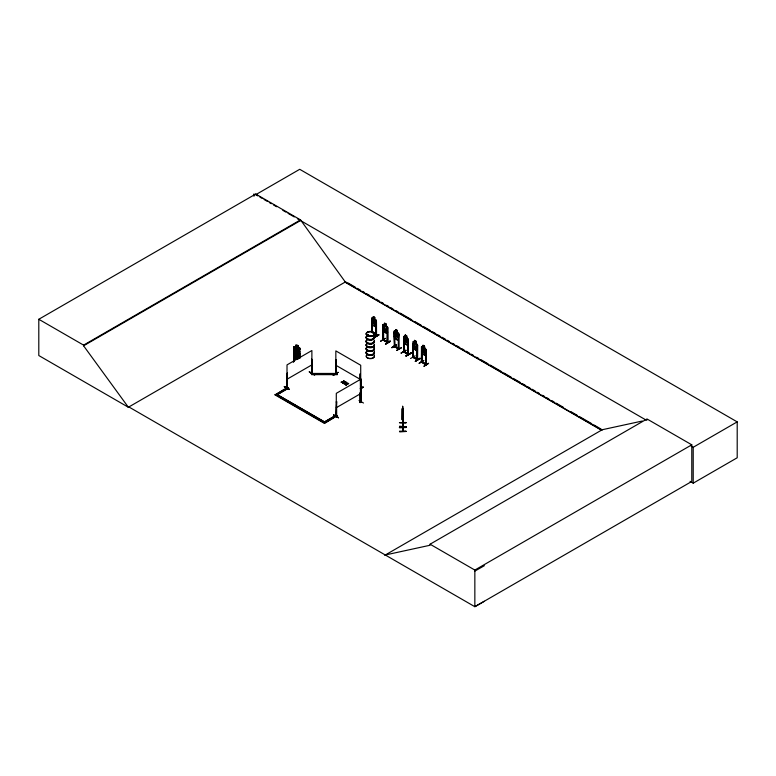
<?xml version="1.0" encoding="UTF-8"?>
<svg xmlns="http://www.w3.org/2000/svg" width="776" height="776" viewBox="0 0 776 776"><rect width="100%" height="100%" fill="white"/><g stroke="black" fill="none" stroke-linecap="round" stroke-linejoin="round"><path stroke-width="1.16" d="M361.034 402.501L361.034 387.088L361.034 402.501L359.744 402.501L359.744 392.84M402.569 419.661L402.589 418.681M402.589 414.83L402.666 417.585M402.608 415.887L402.676 417.265L402.695 414.074M402.569 415.616L402.695 414.209M402.676 411.891L402.56 412.046M402.676 408.351L402.686 411.096M402.657 422.095L402.56 416.266M402.676 412.754L402.695 410.058M402.599 414.636L402.608 413.85M402.88 428.022L402.666 431.456L402.657 406.304L402.608 410.553M402.948 426.616L402.938 425.694L402.686 426.111M367.834 335.048C368.008 336.105 367.009 334.96 368.571 335.057M368.154 335.416L368.6 335.183L368.037 334.941M368.6 335.62L368.251 334.97L368.707 335.174M372.499 332.855L372.849 332.409M372.916 332.477L372.402 332.759M284.288 386.749C299.41 395.12 274.588 380.686 288.982 389.397M402.938 426.577L402.909 422.833M402.628 431.116L402.657 430.661M423.667 349.636L425.102 348.87L424.132 350.345L425.141 353.022L423.822 350.539C423.143 352.886 421.475 351.053 423.502 349.966L422.542 347.396L423.706 349.462M383.131 329.402L383.587 331.371L387.098 333.515L387.622 327.288L387.68 342.72L387.234 341.964M387.108 333.535L387.67 332.031M397.205 332.264L397.302 330.43L395.721 329.577L395.013 334.883L395.779 336.735L397.205 337.56L397.972 336.59L397.972 333.292L397.205 332.264L398.835 333.709L398.311 339.907L394.761 337.793M408.234 343.875L407.71 345.388L408.234 343.943M412.88 346.649L413.336 348.686L416.993 350.723L417.469 349.229M416.993 350.723L417.498 349.384M425.481 355.592L426.102 354.186L425.52 355.67L421.931 353.604L421.504 351.538L421.979 353.575M345.572 382.005L343.652 382.015L343.652 380.599L343.108 383.431L343.584 381.967L345.572 381.705L343.584 381.967M346.135 385.177L346.678 382.355L346.135 385.177L346.668 383.46L348.589 383.46L346.61 384.013M342.73 383.218L343.652 380.599M346.678 382.355L345.756 384.964M343.652 382.015L344.03 380.822M391.88 347.677L396.342 344.884M419.137 363.42L423.812 360.5M333.36 375.274L338.035 372.344L333.37 375.06M385.119 338.491L380.715 341.256M410.562 358.512L415.189 355.806M382.985 340.043L387.68 342.72M387.37 327.996L387.205 342.507L387.37 331.585M413.472 343.099L413.356 357.571L412.997 356.659M412.929 341.886L413.414 341.537L412.832 357.3L417.527 359.948L417.643 345.475L417.061 345.33L417.061 359.734L417.061 359.21M417.701 359.831L417.313 359.065M375.914 335.416L376.535 335.533L374.032 334.446M374.197 334.728L376.535 336.056L376.476 321.691L375.894 321.545L376.36 336.173L376.311 320.73L374.837 319.227L374.837 317.462L373.256 316.608L372.538 321.904L373.305 323.757L374.73 324.581L375.497 323.611L375.497 320.313L374.837 319.227M394.693 346.222L394.169 345.921L394.848 346.135M394.16 346.474L398.786 349.113M404.141 351.683C402.414 350.219 410.058 355.418 407.933 353.681M403.627 351.906L408.283 354.603L408.234 339.16L406.711 337.686L407.419 338.743L407.419 342.041L406.653 343.011L405.227 342.197L404.461 337.036L405.227 336.891L405.227 335.009L406.76 335.892L406.711 337.686L406.653 335.95L405.227 335.125M421.95 361.965C418.856 360.306 427.867 364.4 426.092 364.885L426.102 349.442L424.52 347.968L425.229 349.025L425.229 352.323L424.462 353.293L423.036 352.469L422.27 347.318L423.036 347.173L423.036 345.291L424.569 346.174L424.52 347.968L424.462 346.232L423.036 345.407M421.416 362.208L421.64 347.764L421.95 362.489L421.416 362.208L426.043 364.856M421.901 362.46L422.066 352.799M293.745 350.587L294.405 350.083L299.206 350.965L299.934 351.722M294.405 350.083L299.206 350.965M295.782 348.608L297.868 348.948L295.782 348.608L295.763 352.003L293.726 352.217L294.385 351.712M295.782 350.383L297.829 350.616M293.726 355.369L294.366 357.241L299.206 358.134L299.934 356.465L299.158 358.066L294.385 357.202M297.868 350.723L298.828 351.547L298.789 356.504L297.761 357.736M297.829 352.391L299.885 353.39L299.817 358.114M297.266 359.366L294.337 358.871L293.794 356.96M299.158 352.634L294.395 351.809M311.564 373.848L311.729 359.162L311.545 373.838M336.697 416.208L336.551 401.716L336.163 416.275M360.539 401.716L361.053 401.415M336.765 415.771C335.368 416.062 337.531 414.966 336.25 416.44L336.299 393.335L361.17 378.979L361.17 402.113L360.539 402.24L361.053 401.939M294.473 346.63L293.794 347.076L293.755 361.296M299.177 347.57L294.444 346.571L293.764 347.115M294.317 348.249L293.755 348.143L294.317 348.249L294.317 361.403M295.889 346.95L295.85 345.068L297.897 345.456L297.809 347.308L298.838 348.094L298.838 351.392L297.809 352.614L295.889 352.246L294.861 350.636L294.861 347.338L295.85 346.833M293.764 351.848L294.405 353.73L299.245 354.613L299.934 353.022M297.877 347.27L297.897 345.456M294.405 353.73L293.861 347.105M299.866 348.288L299.226 347.483L299.934 348.279L299.885 358.134M299.323 349.2L299.953 349.181L299.323 349.2L299.323 357.571M293.376 362.353L294.444 360.51M296.859 349.278L298.605 347.988L297.295 349.772L298.682 352.061L296.888 350.063C296.18 352.731 293.59 351.256 296.451 349.598L295.161 347.328L296.898 349.472M298.828 354.836L297.8 356.068L295.879 355.709L294.851 354.108L294.851 350.81L295.879 350.412M311.331 373.188L311.564 373.324M360.578 402.191L360.85 401.774M286.858 387.816L287.275 373.266L287.44 387.777M383.509 339.966L387.835 342.1L383.034 340.092L383.082 324.649L383.567 324.3L387.67 327.288M383.082 324.649L383.587 324.368M394.567 346.707L394.198 331.09L395.779 331.313M408.292 339.16L404.189 336.173L403.704 336.609L405.227 336.774M422.988 345.32L423.036 347.056L421.455 346.833L421.504 362.256M421.504 346.882L422.018 346.523M287.44 373.363L286.858 373.518M383.46 325.959L383.034 325.716L383.509 340.334L383.189 339.413M309.508 372.199C324.358 380.579 301.602 366.97 311.865 373.644L311.884 350.529L287.023 364.885L286.975 387.99L287.324 387.069M287.091 387.428L286.858 387.35M335.688 374.129L335.843 359.618L336.27 374.216M336.115 374.313L336.27 359.86M380.512 341.178L385.352 338.346M383.46 339.791L382.985 339.519L383.509 339.81M390.105 341.062C375.923 349.753 399.989 335.727 385.701 344.156M385.507 344.02L390.076 341.013M338.035 372.344L333.137 375.206M336.163 373.964L336.008 373.79M360.132 379.59L360.287 373.731L360.539 402.24M417.643 345.475L417.061 345.33M336.086 416.353L336.551 401.716M336.716 401.813L336.134 401.968M360.597 387.932L361.17 387.699M363.013 386.758L360.287 388.679M360.462 388.776L363.255 387.166L360.481 388.825M417.255 359.065L413.356 357.202L417.692 359.337M417.013 359.657L417.216 345.233M419.942 358.26L415.296 361.257L420.185 358.687L419.932 358.25L415.364 361.257M415.335 361.238L419.962 358.493M363.478 403.025L359.045 400.494M128.932 406.983L128.428 407.284L38.8 355.534L38.8 319.275L255.731 194.029L300.516 219.88L345.301 281.998L601.71 430.04M255.731 194.029L255.731 194.698L299.72 169.304L737.2 421.882L737.2 457.772L693.21 483.167L690.068 481.343M38.8 319.275L83.585 345.126L300.516 219.88M484.34 601.284L474.844 606.696L128.874 406.954L128.36 407.245L83.585 345.795L300.516 220.549M128.36 407.245L345.805 281.707M371.908 319.052L372.334 319.295M373.256 318.373L371.723 318.121L371.752 332.312M371.908 332.215L371.723 318.121L372.286 317.811L375.826 319.799M371.723 322.855L372.199 324.892L375.788 326.958L376.311 325.503M376.311 320.76L375.778 319.828M376.476 321.691L375.894 321.545M287.023 379.241L311.884 364.885M386.05 332.923L386.138 324.019L384.605 323.252M383.024 329.412L383.49 331.449L387.146 333.486M375.846 335.494L376.302 336.173M374.11 337.172L378.804 334.495L374.178 337.463M336.047 415.286L323.611 422.464L336.047 415.286L336.949 415.81L324.523 423.434L275.111 394.906L287.547 387.282L288.449 388.252L276.014 395.43L288.449 387.806M374.11 337.463L379.027 334.892L374.371 337.618M275.111 394.906L284.433 389.523M394.198 331.09L394.383 346.387L398.942 349.016M394.732 330.712L398.786 333.738L398.621 348.773M394.644 332.361L394.218 332.118L394.693 346.746L394.8 337.056M398.36 348.928L398.524 334.417L398.951 349.006M398.942 334.66L398.36 334.514M394.722 337.832C393.19 332.603 395.246 341.469 398.311 339.907M403.646 336.551L404.024 352.168M408.399 354.477L403.83 351.838L403.675 337.579L404.257 337.725M391.919 347.745L396.584 344.757L391.919 347.454M403.646 341.285L404.121 343.322L407.769 345.359L404.209 343.254M407.817 354.389L407.982 339.878L408.399 354.457M408.399 340.121L407.817 339.975M398.311 348.472C402.113 349.171 387.69 343.157 398.835 348.618M401.289 347.726L396.584 350.442L401.483 347.852M414.462 340.363L414.462 349.316L414.462 340.363L415.994 341.256L415.917 343.749L414.462 342.837M414.462 340.489L415.994 341.256M405.8 350.345L401.114 353.061L405.78 350.364M401.114 353.061L406.032 350.219M404.257 341.314L403.995 352.178L404.306 351.586M413.356 348.676L416.964 350.645M410.727 353.148C394.955 362.246 423.25 346.484 406.294 356.019M410.727 352.954L406.081 355.874L410.766 353.206M421.998 346.455L425.539 348.56M426.043 349.472L425.946 364.856M425.626 350.257L426.208 350.403L425.626 350.257L425.626 364.662M336.299 407.691L361.17 393.335M421.504 361.732L422.066 361.829M275.111 394.46L324.523 422.988L336.949 415.81M425.791 350.16L425.646 364.652M428.536 363.207L424.094 366.291M423.89 366.156L428.575 363.488M384.78 555.286L602.225 429.739L642.285 421.029M385.284 554.986L430.069 545.247L430.069 544.209L647 418.962L691.785 444.813L691.785 481.45L474.844 606.696L474.844 570.059L691.785 444.813M647 420L646.495 420.301L297.392 218.745M691.135 446.074L693.21 447.277L737.2 421.882M474.844 571.107L484.34 565.694M311.729 372.994L311.486 374.643L337.415 374.643L337.415 373.45L311.486 373.45M311.777 373.489L311.729 359.162M368.571 335.542L367.989 335.717M295.831 352.081L294.802 352.479L294.802 355.777L295.831 357.377M402.637 422.823L402.686 426.625M336.289 415.926L336.949 416.256M384.605 325.018L383.848 325.163L383.848 328.461L384.605 330.314L386.041 331.139L386.797 330.169L386.797 326.871L386.041 325.842M414.462 342.255L413.695 342.4L413.695 345.698L414.462 347.551L415.887 348.375L416.654 347.405L416.654 344.108L415.887 343.079M383.131 324.698L383.189 339.936L387.787 342.594M387.321 342.323L387.855 342.604L387.787 328.238L387.205 328.093M412.997 357.183L417.643 359.831M343.652 381.714L345.572 381.705M341.168 382.015L343.176 381.753M341.168 382.316L343.118 382.296M344.195 383.761L346.203 383.499M348.589 383.751L346.668 383.761L348.589 383.46M344.195 384.062L346.144 384.042M413.045 357.212L412.89 342.944L413.307 343.186M376.282 335.62L374.197 334.359M376.127 335.814L376.059 321.448M394.383 345.863L394.625 346.756M402.56 419.166L402.676 416.45M406.052 422.513L399.456 422.61L406.052 422.813M399.456 422.619L406.052 422.707M399.504 426.344L406.1 426.829L399.504 426.393M399.436 427.45L406.032 427.334L399.436 427.663M399.436 427.576L406.032 427.537M399.485 431.194L406.081 431.194M311.486 374.187L337.415 374.187M287.324 387.593L287.275 373.266M295.879 351.004L297.8 351.353M295.831 352.663L297.761 353.022M295.879 354.293L297.8 354.651M294.395 358.822L297.965 359.433M295.889 345.184L297.829 345.504M294.424 346.61L295.918 346.911M297.829 347.27L299.226 347.483M295.889 350.83L297.809 351.198M402.851 427.654L402.928 431.446L402.87 408.506M413.21 357.542L413.472 347.881M417.469 359.957L417.469 344.515L413.356 341.566M360.481 387.893L360.481 388.417M421.892 362.489L421.737 361.597M284.482 386.603L289.235 389.28M255.731 194.698L257.816 195.901M259.902 197.104L261.987 198.307M264.063 199.51L267.186 201.314M269.272 202.517L271.358 203.719M273.443 204.922L276.566 206.726M282.813 210.335L285.937 212.139M288.022 213.342L294.269 216.94M347.9 282.91L355.224 287.139M357.319 288.352L360.462 290.166M362.547 291.369L364.642 292.581M366.738 293.784L369.88 295.598M371.976 296.81L374.061 298.023M376.156 299.226L379.299 301.04M381.394 302.252L383.48 303.455M386.623 305.269L388.718 306.481M390.813 307.684L392.899 308.897M396.041 310.71L398.136 311.913M400.232 313.126L411.746 319.77M414.879 321.584L421.164 325.212M423.25 326.415L430.583 330.644M432.668 331.856L435.811 333.67M437.906 334.873L440.002 336.086M442.097 337.298L445.23 339.102M447.325 340.315L449.42 341.527M452.553 343.332L454.649 344.544M456.744 345.756L459.887 347.57M461.982 348.773L464.067 349.986M466.163 351.188L469.305 353.002M471.401 354.215L473.486 355.418M476.629 357.232L478.724 358.444M480.819 359.647L488.143 363.876M490.238 365.089L501.752 371.733M503.837 372.946L511.171 377.175M513.256 378.378L520.589 382.616M522.675 383.819L525.818 385.633M527.913 386.846L530.008 388.048M532.103 389.261L535.236 391.075M537.332 392.278L539.427 393.49M542.56 395.304L544.655 396.507M546.75 397.719L548.845 398.922M551.988 400.736L554.074 401.949M556.169 403.151L563.492 407.39M570.826 411.62L577.101 415.238M579.197 416.45L591.758 423.696M593.844 424.909L601.177 429.138M344.612 281.901L601.866 430.428M386.138 324.019L384.556 323.165L384.595 332.089M373.305 316.695L374.73 317.52M395.779 329.664L397.205 330.489M384.605 325.61L386.06 326.512M384.605 328.908L386.041 329.732M414.462 346.135L415.887 346.959M375.807 326.851L372.286 324.824L371.83 322.845M422.018 353.536L425.539 355.563M423.589 360.646L419.185 363.187M404.306 351.741L408.399 353.934M422.115 362.023L426.208 364.216M421.64 362.12L426.257 364.788L426.257 364.264M374.032 334.825L376.311 336.144M335.843 365.253L360.714 379.61M342.73 382.917L343.108 383.431M287.547 387.728L288.449 388.252M430.069 544.209L474.844 570.059M383.616 340.16L383.616 325.862M297.761 352.43L298.789 353.216M407.817 354.351L407.982 339.878M398.389 348.909L398.524 334.417M387.079 326.386L387.641 327.404M293.726 356.95L294.337 358.871M402.666 413.521L402.569 411.135L402.569 418.264M402.657 417.313L402.579 411.435M693.21 447.277L693.21 483.167M415.887 341.314L415.897 350.16M408.079 353.71L408.137 354.574M405.285 335.096L405.285 336.862M404.092 337.822L404.092 352.178M402.579 406.304L402.628 428.071M398.621 348.249L398.689 349.113M376.263 320.76L376.263 325.464M372.334 324.087L372.334 332.458M372.17 319.392L372.17 332.555M360.287 373.731L360.287 379.503M359.744 402.501L361.218 402.065L360.743 402.298L360.714 365.253L335.843 350.897L335.843 373.974M335.94 373.45L336.008 374.313M299.39 349.074L299.39 351.47M294.395 348.123L294.395 352.905M294.395 356.494L294.395 361.276M253.975 193.893L253.975 196.27M83.585 345.126L83.585 345.795M374.362 340.858A4.171 2.406 0 0 1 369.783 343.875A4.171 2.406 0 0 1 366.718 340.276M374.304 341.1A4.113 2.377 0 0 1 369.793 344.069A4.113 2.377 0 0 1 366.767 340.528M374.42 344.806A4.084 2.357 0 0 1 369.269 347.085A4.084 2.357 0 0 1 366.786 343.623M374.362 336.9A4.171 2.406 0 0 1 369.783 339.907A4.171 2.406 0 0 1 366.718 336.318M374.304 340.431A4.113 2.377 0 0 1 369.793 343.399A4.113 2.377 0 0 1 366.767 339.859M374.294 337.143A4.103 2.367 0 0 1 369.793 340.101A4.103 2.367 0 0 1 366.776 336.571M374.362 340.654A4.171 2.406 0 0 1 369.783 343.671A4.171 2.406 0 0 1 366.718 340.072M374.362 336.697A4.171 2.406 0 0 1 369.783 339.704A4.171 2.406 0 0 1 366.718 336.115M374.294 336.474A4.103 2.367 0 0 1 369.793 339.442A4.103 2.367 0 0 1 366.776 335.901M374.362 352.149A4.171 2.406 0 0 1 369.783 355.165A4.171 2.406 0 0 1 366.718 351.567M374.294 352.391A4.103 2.367 0 0 1 369.793 355.35A4.103 2.367 0 0 1 366.776 351.819M374.274 355.486A4.084 2.357 0 0 1 369.793 358.434A4.084 2.357 0 0 1 366.786 354.913M374.43 345.398A4.103 2.367 0 0 1 369.269 347.687A4.103 2.367 0 0 1 366.776 344.214M374.284 355.709A4.093 2.367 0 0 1 369.793 358.667A4.093 2.367 0 0 1 366.786 355.136M374.362 348.191A4.171 2.406 0 0 1 369.783 351.198A4.171 2.406 0 0 1 366.718 347.609M374.294 351.722A4.103 2.367 0 0 1 369.793 354.69A4.103 2.367 0 0 1 366.776 351.159M374.294 348.434A4.103 2.367 0 0 1 369.793 351.392A4.103 2.367 0 0 1 366.776 347.861M374.362 351.945A4.171 2.406 0 0 1 369.783 354.952A4.171 2.406 0 0 1 366.718 351.363M374.362 347.988A4.171 2.406 0 0 1 369.783 350.995A4.171 2.406 0 0 1 366.718 347.405M374.294 347.764A4.103 2.367 0 0 1 369.793 350.733A4.103 2.367 0 0 1 366.776 347.192M375.429 324.252L374.09 321.827C373.489 324.232 371.685 322.302 373.77 321.254L372.81 318.684L374.071 321.022C374.633 318.694 376.447 320.682 374.401 321.633L375.429 324.252M397.894 337.22L396.565 334.805C395.886 337.153 394.208 335.319 396.235 334.223L395.285 331.653L396.536 334C397.099 331.662 398.922 333.651 396.875 334.601L397.894 337.22M407.351 342.682L406.023 340.257C405.334 342.604 403.665 340.771 405.693 339.684L404.733 337.114L405.993 339.461C406.556 337.123 408.38 339.112 406.323 340.063L407.351 342.682M333.573 415.179L338.52 417.73L333.593 415.16M333.796 415.005L338.472 417.711L333.787 415.034M298.615 355.612L296.82 353.633C295.986 356.271 293.59 354.865 296.374 353.167L295.093 350.907L296.781 352.837L298.537 351.538L297.227 353.332L298.615 355.612M406.09 426.567L399.504 426.645L406.09 426.606M406.081 431.456L399.485 431.669L406.081 431.427M402.191 408.709L402.123 419.67L402.191 408.709M297.46 349.229L296.219 349.006L296.219 349.588L297.46 349.821L297.46 349.229M297.412 350.897L296.18 350.674L296.18 351.256L297.412 351.489L297.412 350.897M297.761 356.32L295.831 355.961L295.889 347.532L297.809 347.9L297.761 356.32M297.47 345.776L296.238 345.543L296.238 346.125L297.47 346.368L297.47 345.776M374.478 317.665L373.557 317.142L374.478 318.257L374.478 317.665M385.779 324.222L384.867 323.689L385.779 324.814L385.779 324.222M396.953 330.644L396.032 330.11L396.953 331.226L396.953 330.644M406.401 336.095L405.489 335.571L406.401 336.687L406.401 336.095M415.635 341.459L414.714 340.926L415.635 342.041L415.635 341.459M424.21 346.377L423.289 345.853L424.21 346.969L424.21 346.377M374.73 319.877L373.305 319.052L373.305 322.35L374.73 323.175L374.73 319.877M397.205 332.846L395.779 332.021L395.779 335.319L397.205 336.144L397.205 332.846M406.653 338.307L405.227 337.482L405.227 340.78L406.653 341.605L406.653 338.307M424.462 348.589L423.036 347.764L423.036 351.062L424.462 351.887L424.462 348.589M324.523 421.94L276.925 394.46L324.523 421.94M368.27 335.833A4.122 2.377 0 0 0 374.449 333.777A4.122 2.377 0 0 0 368.27 331.721A4.122 2.377 0 0 0 368.27 335.833M368.28 336.154A4.103 2.367 0 0 0 374.43 334.107A4.103 2.367 0 0 0 368.28 332.05A4.103 2.367 0 0 0 368.28 336.154M369.793 347.376A4.103 2.367 0 0 0 374.294 344.408A4.113 2.377 0 0 1 369.793 347.396A4.113 2.377 0 0 1 366.767 343.855A4.103 2.367 0 0 0 369.793 347.376M368.27 335.95A4.122 2.377 0 0 0 374.449 333.893A4.122 2.377 0 0 0 368.27 331.837A4.122 2.377 0 0 0 368.27 335.95"/></g></svg>
